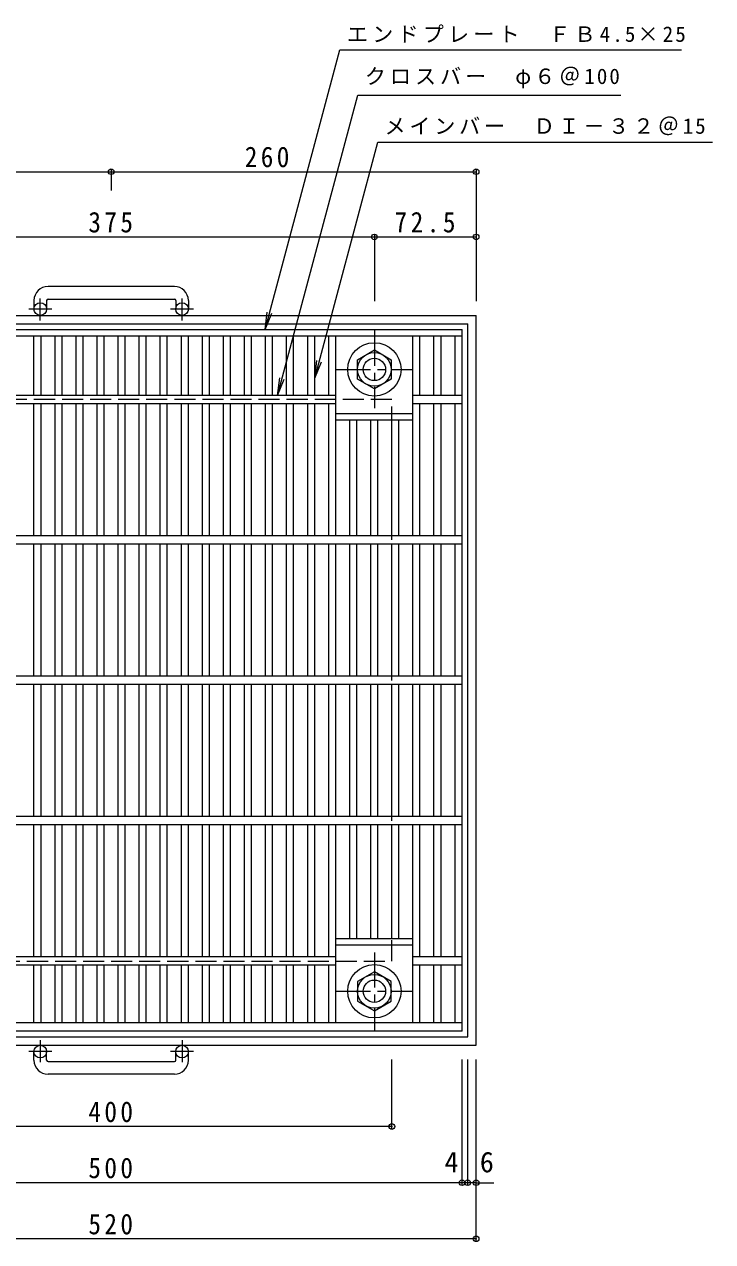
# Model space of a CAD drawing. Units: millimetres at full size, sheet at 1:5. Extents: x -830 to 783, y -691 to 667.
# Drawn here: x -422 to 68, y -200 to 667 of the extents above; entities that cross this region are included whole.
import ezdxf
from ezdxf.enums import TextEntityAlignment as Align

# ---------------------------------------------------------------- set-up
doc = ezdxf.new("R2010")
doc.units = ezdxf.units.MM
doc.header["$LTSCALE"] = 5
doc.header["$PDMODE"] = 32
doc.header["$PDSIZE"] = 4
doc.linetypes.add('CHAIN1', pattern=[8, 5, -1, 1, -1])
doc.linetypes.add('DASHED3', pattern=[4, 3, -1])
for name, color, linetype, lineweight in [('E-1', 2, 'Continuous', 9), ('E-2', 3, 'Continuous', 9), ('E-4', 7, 'Continuous', 9), ('E-5', 7, 'Continuous', 9)]:
    doc.layers.add(name, color=color, linetype=linetype, lineweight=lineweight)
doc.styles.add('ＭＳ ゴシック', font='')
doc.styles.get('ＭＳ ゴシック').set_extended_font_data('MS Gothic')

msp = doc.modelspace()

# ---------------------------------------------------------------- linework, layer by layer
at = {"layer": 'E-1'}
for p, q in [((-315.469, 480.709), (-405.469, 480.709)), ((-415.469, 470.71), (-415.469, 464.609)), ((-406.469, 470.71), (-406.469, 464.609)), ((-405.469, 471.709), (-315.469, 471.709)), ((-314.469, 470.71), (-314.469, 464.609)), ((-305.469, 470.71), (-305.469, 464.609)), ((-620.469, 460.109), (-100.469, 460.109)), ((-100.469, -59.891), (-100.469, 460.109)), ((-614.469, 454.109), (-106.469, 454.109)), ((-106.469, -53.891), (-106.469, 454.109)), ((-184.968, 428.537), (-172.969, 435.466)), ((-172.969, 435.466), (-160.968, 428.537)), ((-184.968, 414.681), (-184.968, 428.537)), ((-160.968, 428.537), (-160.968, 414.681)), ((-172.969, 407.752), (-184.968, 414.681)), ((-160.968, 414.681), (-172.969, 407.752)), ((-172.969, -7.535), (-184.968, -14.464)), ((-160.968, -14.464), (-172.969, -7.535)), ((-184.968, -14.464), (-184.968, -28.32)), ((-160.968, -28.32), (-160.968, -14.464)), ((-184.968, -28.32), (-172.969, -35.249)), ((-172.969, -35.249), (-160.968, -28.32)), ((-620.469, -59.891), (-100.469, -59.891)), ((-614.469, -53.891), (-106.469, -53.891)), ((-415.469, -70.493), (-415.469, -64.392)), ((-406.469, -70.493), (-406.469, -64.392)), ((-314.469, -70.493), (-314.469, -64.392)), ((-305.469, -70.493), (-305.469, -64.392)), ((-405.469, -71.492), (-315.469, -71.492)), ((-315.469, -80.492), (-405.469, -80.492))]:
    msp.add_line(p, q, dxfattribs=at)
at = {"layer": 'E-1', "linetype": 'CHAIN1'}
for p, q in [((-410.969, 456.502), (-410.969, 472.1)), ((-309.969, 456.502), (-309.969, 472.1)), ((-402.806, 464.609), (-419.213, 464.609)), ((-301.806, 464.609), (-318.213, 464.609)), ((-172.969, 449.246), (-172.969, 393.973)), ((-200.605, 421.609), (-145.332, 421.609)), ((-172.969, 6.244), (-172.969, -49.029)), ((-200.605, -21.392), (-145.332, -21.392)), ((-410.969, -56.284), (-410.969, -71.882)), ((-309.969, -56.284), (-309.969, -71.882)), ((-402.806, -64.392), (-419.213, -64.392)), ((-301.806, -64.392), (-318.213, -64.392))]:
    msp.add_line(p, q, dxfattribs=at)
at = {"layer": 'E-1', "linetype": 'DASHED3'}
msp.add_lwpolyline([(-560.469, 0.109), (-160.469, 0.109), (-160.469, 400.109), (-560.469, 400.109)], close=True, dxfattribs=at)
at = {"layer": 'E-1'}
for centre, radius in [((-410.969, 464.609), 4.5), ((-309.969, 464.609), 4.5), ((-172.969, 421.609), 19), ((-172.969, 421.609), 12), ((-172.969, 421.609), 8), ((-172.969, -21.392), 19), ((-172.969, -21.392), 12), ((-172.969, -21.392), 8), ((-410.969, -64.392), 4.5), ((-309.969, -64.392), 4.5)]:
    msp.add_circle(centre, radius, dxfattribs=at)
for centre, radius, start, end in [((-405.469, 470.71), 10, 90, 180), ((-315.469, 470.71), 10, 0, 90), ((-405.469, 470.71), 1, 90, 180), ((-315.469, 470.71), 1, 0, 90), ((-405.469, -70.493), 10, 180, 270), ((-405.469, -70.493), 1, 180, 270), ((-315.469, -70.493), 1, 270, 0), ((-315.469, -70.493), 10, 270, 0)]:
    msp.add_arc(centre, radius, start, end, dxfattribs=at)
at = {"layer": 'E-2'}
for p, q in [((-610.469, 450.109), (-110.469, 450.109)), ((-610.469, 445.609), (-110.469, 445.609)), ((-415.469, 403.109), (-415.469, 445.609)), ((-410.469, 403.109), (-410.469, 445.609)), ((-400.469, 403.109), (-400.469, 445.609)), ((-395.469, 403.109), (-395.469, 445.609)), ((-385.469, 403.109), (-385.469, 445.609)), ((-380.469, 403.109), (-380.469, 445.609)), ((-370.469, 403.109), (-370.469, 445.609)), ((-365.469, 403.109), (-365.469, 445.609)), ((-355.469, 403.109), (-355.469, 445.609)), ((-350.469, 403.109), (-350.469, 445.609)), ((-340.469, 403.109), (-340.469, 445.609)), ((-335.469, 403.109), (-335.469, 445.609)), ((-325.469, 403.109), (-325.469, 445.609)), ((-320.469, 403.109), (-320.469, 445.609)), ((-310.469, 403.109), (-310.469, 445.609)), ((-305.469, 403.109), (-305.469, 445.609)), ((-295.469, 403.109), (-295.469, 445.609)), ((-290.469, 403.109), (-290.469, 445.609)), ((-280.469, 403.109), (-280.469, 445.609)), ((-275.469, 403.109), (-275.469, 445.609)), ((-265.469, 403.109), (-265.469, 445.609)), ((-260.469, 403.109), (-260.469, 445.609)), ((-250.469, 403.109), (-250.469, 445.609)), ((-245.469, 403.109), (-245.469, 445.609)), ((-235.469, 403.109), (-235.469, 445.609)), ((-230.469, 403.109), (-230.469, 445.609)), ((-220.469, 403.109), (-220.469, 445.609)), ((-215.469, 403.109), (-215.469, 445.609)), ((-205.469, 403.109), (-205.469, 445.609)), ((-200.469, 303.109), (-200.469, 445.609)), ((-145.469, 303.109), (-145.469, 445.609)), ((-140.469, 403.109), (-140.469, 445.609)), ((-130.469, 403.109), (-130.469, 445.609)), ((-125.469, 403.109), (-125.469, 445.609)), ((-115.469, 403.109), (-115.469, 445.609)), ((-110.469, -49.891), (-110.469, 450.109)), ((-200.469, 403.109), (-520.469, 403.109)), ((-110.469, 403.109), (-145.469, 403.109)), ((-200.469, 397.109), (-520.469, 397.109)), ((-415.469, 303.109), (-415.469, 397.109)), ((-410.469, 303.109), (-410.469, 397.109)), ((-400.469, 303.109), (-400.469, 397.109)), ((-395.469, 303.109), (-395.469, 397.109)), ((-385.469, 303.109), (-385.469, 397.109)), ((-380.469, 303.109), (-380.469, 397.109)), ((-370.469, 303.109), (-370.469, 397.109)), ((-365.469, 303.109), (-365.469, 397.109)), ((-355.469, 303.109), (-355.469, 397.109)), ((-350.469, 303.109), (-350.469, 397.109)), ((-340.469, 303.109), (-340.469, 397.109)), ((-335.469, 303.109), (-335.469, 397.109)), ((-325.469, 303.109), (-325.469, 397.109)), ((-320.469, 303.109), (-320.469, 397.109)), ((-310.469, 303.109), (-310.469, 397.109)), ((-305.469, 303.109), (-305.469, 397.109)), ((-295.469, 303.109), (-295.469, 397.109)), ((-290.469, 303.109), (-290.469, 397.109)), ((-280.469, 303.109), (-280.469, 397.109)), ((-275.469, 303.109), (-275.469, 397.109)), ((-265.469, 303.109), (-265.469, 397.109)), ((-260.469, 303.109), (-260.469, 397.109)), ((-250.469, 303.109), (-250.469, 397.109)), ((-245.469, 303.109), (-245.469, 397.109)), ((-235.469, 303.109), (-235.469, 397.109)), ((-230.469, 303.109), (-230.469, 397.109)), ((-220.469, 303.109), (-220.469, 397.109)), ((-215.469, 303.109), (-215.469, 397.109)), ((-205.469, 303.109), (-205.469, 397.109)), ((-110.469, 397.109), (-145.469, 397.109)), ((-140.469, 303.109), (-140.469, 397.109)), ((-130.469, 303.109), (-130.469, 397.109)), ((-125.469, 303.109), (-125.469, 397.109)), ((-115.469, 303.109), (-115.469, 397.109)), ((-200.469, 390.109), (-145.469, 390.109)), ((-200.469, 385.609), (-145.469, 385.609)), ((-190.469, 303.109), (-190.469, 385.609)), ((-185.469, 303.109), (-185.469, 385.609)), ((-175.469, 303.109), (-175.469, 385.609)), ((-170.469, 303.109), (-170.469, 385.609)), ((-160.469, 303.109), (-160.469, 385.609)), ((-155.469, 303.109), (-155.469, 385.609)), ((-110.469, 303.109), (-610.469, 303.109)), ((-110.469, 297.109), (-610.469, 297.109)), ((-415.469, 203.109), (-415.469, 297.109)), ((-410.469, 203.109), (-410.469, 297.109)), ((-400.469, 203.109), (-400.469, 297.109)), ((-395.469, 203.109), (-395.469, 297.109)), ((-385.469, 203.109), (-385.469, 297.109)), ((-380.469, 203.109), (-380.469, 297.109)), ((-370.469, 203.109), (-370.469, 297.109)), ((-365.469, 203.109), (-365.469, 297.109)), ((-355.469, 203.109), (-355.469, 297.109)), ((-350.469, 203.109), (-350.469, 297.109)), ((-340.469, 203.109), (-340.469, 297.109)), ((-335.469, 203.109), (-335.469, 297.109)), ((-325.469, 203.109), (-325.469, 297.109)), ((-320.469, 203.109), (-320.469, 297.109)), ((-310.469, 203.109), (-310.469, 297.109)), ((-305.469, 203.109), (-305.469, 297.109)), ((-295.469, 203.109), (-295.469, 297.109)), ((-290.469, 203.109), (-290.469, 297.109)), ((-280.469, 203.109), (-280.469, 297.109)), ((-275.469, 203.109), (-275.469, 297.109)), ((-265.469, 203.109), (-265.469, 297.109)), ((-260.469, 203.109), (-260.469, 297.109)), ((-250.469, 203.109), (-250.469, 297.109)), ((-245.469, 203.109), (-245.469, 297.109)), ((-235.469, 203.109), (-235.469, 297.109)), ((-230.469, 203.109), (-230.469, 297.109)), ((-220.469, 203.109), (-220.469, 297.109)), ((-215.469, 203.109), (-215.469, 297.109)), ((-205.469, 203.109), (-205.469, 297.109)), ((-200.469, 203.109), (-200.469, 297.109)), ((-190.469, 203.109), (-190.469, 297.109)), ((-185.469, 203.109), (-185.469, 297.109)), ((-175.469, 203.109), (-175.469, 297.109)), ((-170.469, 203.109), (-170.469, 297.109)), ((-160.469, 203.109), (-160.469, 297.109)), ((-155.469, 203.109), (-155.469, 297.109)), ((-145.469, 203.109), (-145.469, 297.109)), ((-140.469, 203.109), (-140.469, 297.109)), ((-130.469, 203.109), (-130.469, 297.109)), ((-125.469, 203.109), (-125.469, 297.109)), ((-115.469, 203.109), (-115.469, 297.109)), ((-110.469, 203.109), (-610.469, 203.109)), ((-110.469, 197.109), (-610.469, 197.109)), ((-415.469, 103.109), (-415.469, 197.109)), ((-410.469, 103.109), (-410.469, 197.109)), ((-400.469, 103.109), (-400.469, 197.109)), ((-395.469, 103.109), (-395.469, 197.109)), ((-385.469, 103.109), (-385.469, 197.109)), ((-380.469, 103.109), (-380.469, 197.109)), ((-370.469, 103.109), (-370.469, 197.109)), ((-365.469, 103.109), (-365.469, 197.109)), ((-355.469, 103.109), (-355.469, 197.109)), ((-350.469, 103.109), (-350.469, 197.109)), ((-340.469, 103.109), (-340.469, 197.109)), ((-335.469, 103.109), (-335.469, 197.109)), ((-325.469, 103.109), (-325.469, 197.109)), ((-320.469, 103.109), (-320.469, 197.109)), ((-310.469, 103.109), (-310.469, 197.109)), ((-305.469, 103.109), (-305.469, 197.109)), ((-295.469, 103.109), (-295.469, 197.109)), ((-290.469, 103.109), (-290.469, 197.109)), ((-280.469, 103.109), (-280.469, 197.109)), ((-275.469, 103.109), (-275.469, 197.109)), ((-265.469, 103.109), (-265.469, 197.109)), ((-260.469, 103.109), (-260.469, 197.109)), ((-250.469, 103.109), (-250.469, 197.109)), ((-245.469, 103.109), (-245.469, 197.109)), ((-235.469, 103.109), (-235.469, 197.109)), ((-230.469, 103.109), (-230.469, 197.109)), ((-220.469, 103.109), (-220.469, 197.109)), ((-215.469, 103.109), (-215.469, 197.109)), ((-205.469, 103.109), (-205.469, 197.109)), ((-200.469, 103.109), (-200.469, 197.109)), ((-190.469, 103.109), (-190.469, 197.109)), ((-185.469, 103.109), (-185.469, 197.109)), ((-175.469, 103.109), (-175.469, 197.109)), ((-170.469, 103.109), (-170.469, 197.109)), ((-160.469, 103.109), (-160.469, 197.109)), ((-155.469, 103.109), (-155.469, 197.109)), ((-145.469, 103.109), (-145.469, 197.109)), ((-140.469, 103.109), (-140.469, 197.109)), ((-130.469, 103.109), (-130.469, 197.109)), ((-125.469, 103.109), (-125.469, 197.109)), ((-115.469, 103.109), (-115.469, 197.109)), ((-110.469, 103.109), (-610.469, 103.109)), ((-110.469, 97.109), (-610.469, 97.109)), ((-415.469, 3.109), (-415.469, 97.109)), ((-410.469, 3.109), (-410.469, 97.109)), ((-400.469, 3.109), (-400.469, 97.109)), ((-395.469, 3.109), (-395.469, 97.109)), ((-385.469, 3.109), (-385.469, 97.109)), ((-380.469, 3.109), (-380.469, 97.109)), ((-370.469, 3.109), (-370.469, 97.109)), ((-365.469, 3.109), (-365.469, 97.109)), ((-355.469, 3.109), (-355.469, 97.109)), ((-350.469, 3.109), (-350.469, 97.109)), ((-340.469, 3.109), (-340.469, 97.109)), ((-335.469, 3.109), (-335.469, 97.109)), ((-325.469, 3.109), (-325.469, 97.109)), ((-320.469, 3.109), (-320.469, 97.109)), ((-310.469, 3.109), (-310.469, 97.109)), ((-305.469, 3.109), (-305.469, 97.109)), ((-295.469, 3.109), (-295.469, 97.109)), ((-290.469, 3.109), (-290.469, 97.109)), ((-280.469, 3.109), (-280.469, 97.109)), ((-275.469, 3.109), (-275.469, 97.109)), ((-265.469, 3.109), (-265.469, 97.109)), ((-260.469, 3.109), (-260.469, 97.109)), ((-250.469, 3.109), (-250.469, 97.109)), ((-245.469, 3.109), (-245.469, 97.109)), ((-235.469, 3.109), (-235.469, 97.109)), ((-230.469, 3.109), (-230.469, 97.109)), ((-220.469, 3.109), (-220.469, 97.109)), ((-215.469, 3.109), (-215.469, 97.109)), ((-205.469, 3.109), (-205.469, 97.109)), ((-200.469, -43.891), (-200.469, 97.109)), ((-190.469, 16.108), (-190.469, 97.109)), ((-185.469, 16.108), (-185.469, 97.109)), ((-175.469, 16.108), (-175.469, 97.109)), ((-170.469, 16.108), (-170.469, 97.109)), ((-160.469, 16.108), (-160.469, 97.109)), ((-155.469, 16.108), (-155.469, 97.109)), ((-145.469, -43.891), (-145.469, 97.109)), ((-140.469, 3.109), (-140.469, 97.109)), ((-130.469, 3.109), (-130.469, 97.109)), ((-125.469, 3.109), (-125.469, 97.109)), ((-115.469, 3.109), (-115.469, 97.109)), ((-200.469, 16.108), (-145.469, 16.108)), ((-200.469, 11.608), (-145.469, 11.608)), ((-200.469, 3.109), (-520.469, 3.109)), ((-110.469, 3.109), (-145.469, 3.109)), ((-200.469, -2.891), (-520.469, -2.891)), ((-415.469, -43.891), (-415.469, -2.891)), ((-410.469, -43.891), (-410.469, -2.891)), ((-400.469, -43.891), (-400.469, -2.891)), ((-395.469, -43.891), (-395.469, -2.891)), ((-385.469, -43.891), (-385.469, -2.891)), ((-380.469, -43.891), (-380.469, -2.891)), ((-370.469, -43.891), (-370.469, -2.891)), ((-365.469, -43.891), (-365.469, -2.891)), ((-355.469, -43.891), (-355.469, -2.891)), ((-350.469, -43.891), (-350.469, -2.891)), ((-340.469, -43.891), (-340.469, -2.891)), ((-335.469, -43.891), (-335.469, -2.891)), ((-325.469, -43.891), (-325.469, -2.891)), ((-320.469, -43.891), (-320.469, -2.891)), ((-310.469, -43.891), (-310.469, -2.891)), ((-305.469, -43.891), (-305.469, -2.891)), ((-295.469, -43.891), (-295.469, -2.891)), ((-290.469, -43.891), (-290.469, -2.891)), ((-280.469, -43.891), (-280.469, -2.891)), ((-275.469, -43.891), (-275.469, -2.891)), ((-265.469, -43.891), (-265.469, -2.891)), ((-260.469, -43.891), (-260.469, -2.891)), ((-250.469, -43.891), (-250.469, -2.891)), ((-245.469, -43.891), (-245.469, -2.891)), ((-235.469, -43.891), (-235.469, -2.891)), ((-230.469, -43.891), (-230.469, -2.891)), ((-220.469, -43.891), (-220.469, -2.891)), ((-215.469, -43.891), (-215.469, -2.891)), ((-205.469, -43.891), (-205.469, -2.891)), ((-110.469, -2.891), (-145.469, -2.891)), ((-140.469, -43.891), (-140.469, -2.891)), ((-130.469, -43.891), (-130.469, -2.891)), ((-125.469, -43.891), (-125.469, -2.891)), ((-115.469, -43.891), (-115.469, -2.891)), ((-110.469, -43.891), (-610.469, -43.891)), ((-110.469, -49.891), (-610.469, -49.891))]:
    msp.add_line(p, q, dxfattribs=at)
at = {"layer": 'E-4'}
for p, q in [((-360.469, 563.954), (-360.469, 549.056)), ((-100.469, 563.954), (-100.469, 470.109)), ((-620.469, 562.454), (-360.469, 562.454)), ((-360.469, 562.454), (-100.469, 562.454)), ((-547.969, 515.974), (-172.969, 515.974)), ((-172.969, 517.474), (-172.969, 470.109)), ((-172.969, 515.974), (-100.469, 515.974)), ((-160.469, -119.249), (-160.469, -69.891)), ((-110.469, -159.249), (-110.469, -69.891)), ((-106.469, -159.249), (-106.469, -69.891)), ((-100.469, -199.249), (-100.469, -69.891)), ((-160.469, -117.749), (-560.469, -117.749)), ((-110.469, -157.749), (-610.469, -157.749)), ((-106.469, -157.749), (-110.469, -157.749)), ((-100.469, -157.749), (-106.469, -157.749)), ((-100.469, -157.749), (-87.8, -157.749)), ((-100.469, -197.749), (-620.469, -197.749))]:
    msp.add_line(p, q, dxfattribs=at)
for p in [(-360.469, 562.454), (-100.469, 562.454), (-172.969, 515.974), (-100.469, 515.974), (-160.469, -117.749), (-110.469, -157.749), (-106.469, -157.749), (-100.469, -157.749), (-100.469, -197.749)]:
    msp.add_point(p, dxfattribs=at)
at = {"layer": 'E-5'}
for p, q in [((-242.026, 403.109), (-184.732, 616.933)), ((-184.732, 616.933), (2.649, 616.933)), ((-250.854, 450.11), (-249.222, 462.503)), ((-250.854, 450.11), (-246.07, 461.658)), ((-215.469, 415.448), (-213.837, 427.841)), ((-215.469, 415.448), (-210.685, 426.997)), ((-242.026, 403.109), (-240.395, 415.502)), ((-242.026, 403.109), (-237.243, 414.657))]:
    msp.add_line(p, q, dxfattribs=at)
for points in [[(-250.854, 450.11), (-197.48, 649.304), (45.779, 649.304)], [(-215.469, 415.448), (-170.459, 583.425), (68.069, 583.425)]]:
    msp.add_lwpolyline(points, dxfattribs=at)

# ---------------------------------------------------------------- texts
at = {"layer": 'E-4', "color": 2, "style": 'ＭＳ ゴシック'}
for s, p in [('4', (-122.992, -154.749)), ('6', (-97.8, -154.749))]:
    msp.add_text(s, height=14.66, dxfattribs=at).set_placement(p, align=Align.BOTTOM_LEFT)
at = {"layer": 'E-4', "color": 2, "char_height": 14.66, "attachment_point": 7, "style": 'ＭＳ ゴシック'}
for s, insert in [('\\T1.27;\\W0.9;260', (-265.304, 565.454)), ('\\T1.27;\\W0.9;375', (-376.719, 518.974)), ('\\T1.28;\\W0.9;72.5', (-158.594, 518.974)), ('\\T1.27;\\W0.9;400', (-376.719, -114.749)), ('\\T1.27;\\W0.9;500', (-376.719, -154.749)), ('\\T1.27;\\W0.9;520', (-376.719, -194.749))]:
    msp.add_mtext(s, dxfattribs=dict(at, insert=insert))
at = {"layer": 'E-5', "char_height": 11, "attachment_point": 7, "style": 'ＭＳ ゴシック'}
for s, insert in [('\\T1.2;エンドプレート\u3000ＦＢ4.5×25', (-192.48, 654.304)), ('\\T1.19;クロスバー\u3000φ６＠100', (-179.732, 621.933)), ('\\T1.18;メインバー\u3000ＤＩ－３２＠15', (-165.681, 588.425))]:
    msp.add_mtext(s, dxfattribs=dict(at, insert=insert))

doc.saveas('drawing.dxf')
